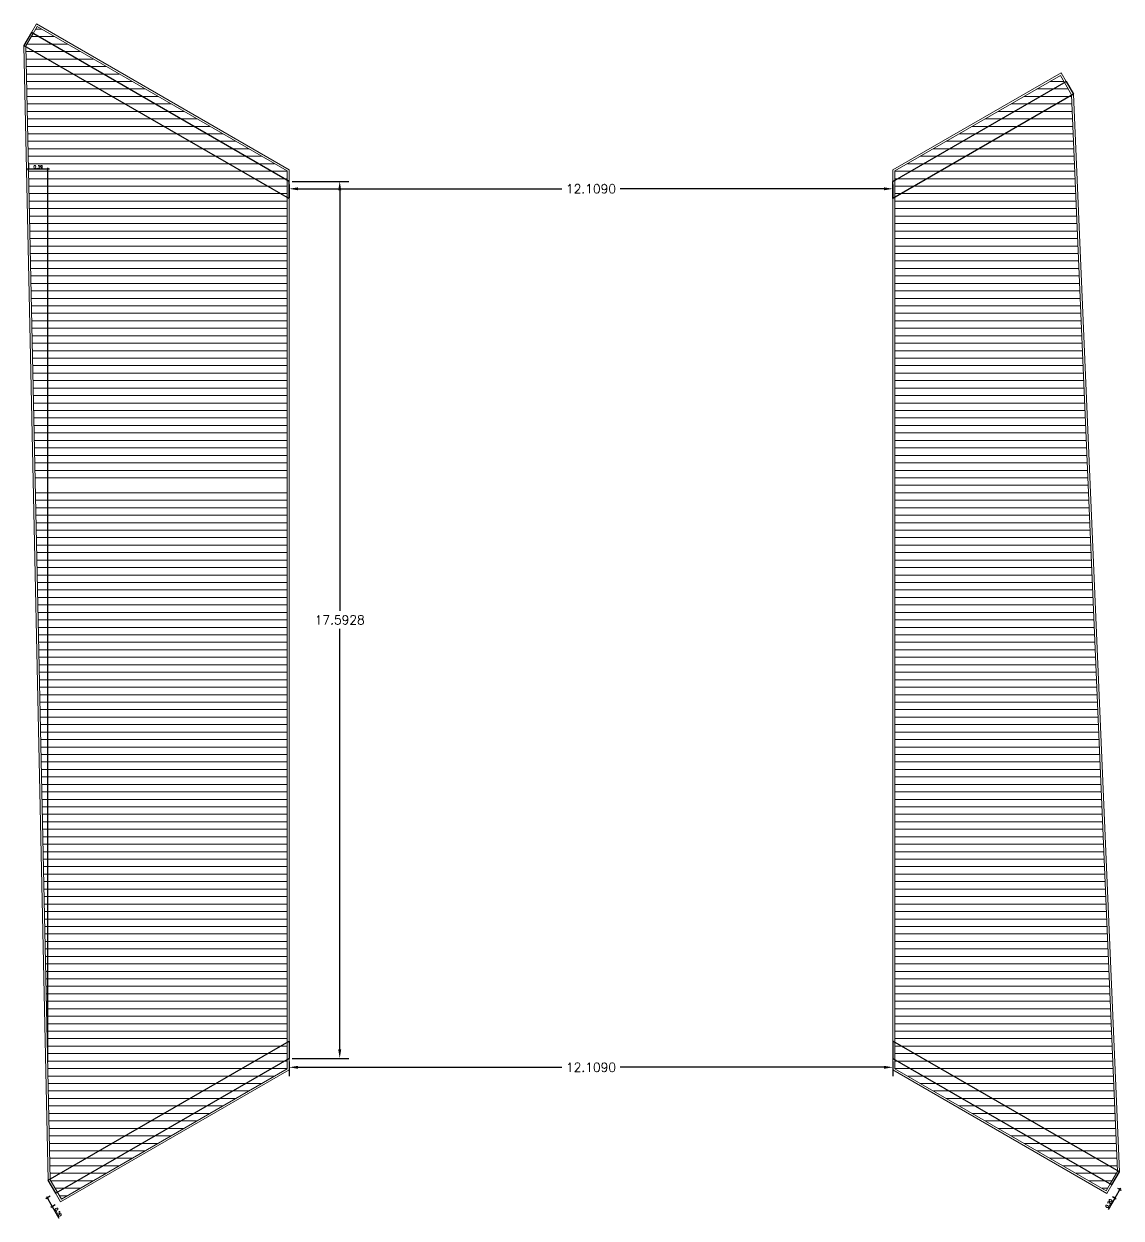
# Model space of a CAD drawing. Header units: metres. Extents: x 1291 to 1536, y 1774 to 1932.
# Drawn here: x 1336.03 to 1358.04, y 1868.58 to 1892.53 of the extents above; entities that cross this region are included whole.
import ezdxf

# ---------------------------------------------------------------- set-up
doc = ezdxf.new("R2010")
doc.units = ezdxf.units.M
doc.layers.add('Layer1', color=6, linetype='Continuous', lineweight=20)
doc.layers.add('YPSOM_CONTORNO AZUL', color=164, linetype='Continuous')
doc.styles.get("Standard").update_dxf_attribs({"font": 'simplex.shx'})
doc.styles.add('YPSOM-TEXTO', font='romans.shx')
doc.dimstyles.get("Standard").update_dxf_attribs({"dimtxt": 0.18, "dimasz": 0.18, "dimexe": 0.18, "dimexo": 0.0625, "dimgap": 0.09, "dimtad": 0, "dimtih": 1, "dimtoh": 1, "dimdec": 4, "dimzin": 0, "dimdsep": 46, "dimtxsty": 'Standard', "dimcen": 0.09, "dimadec": 0, "dimazin": 0, "dimtfac": 1, "dimtdec": 4, "dimtofl": 0, "dimtmove": 0, "dimatfit": 3, "dimfxl": 1, "dimtolj": 1, "dimtzin": 0, "dimarcsym": 0})
doc.dimstyles.new('YPSOM_25', dxfattribs={"dimscale": 0.025, "dimtxt": 2.5, "dimasz": 1.75, "dimexe": 1.25, "dimexo": 5, "dimtad": 1, "dimzin": 1, "dimdsep": 46, "dimtxsty": 'YPSOM-TEXTO', "dimblk": 'ARCHTICK', "dimcen": 0, "dimdle": 1.25, "dimclrd": 1, "dimclre": 9, "dimclrt": 2, "dimadec": 0, "dimazin": 0, "dimtfac": 1, "dimtmove": 0, "dimatfit": 3, "dimfxl": 1, "dimarcsym": 0})

# ---------------------------------------------------------------- blocks, each defined once
blk = doc.blocks.new('*D339')
at = {"layer": 'Defpoints', "color": 0, "transparency": 16777216}
for p in [(1341.353, 1889.374), (1342.367, 1889.374), (1341.353, 1871.782)]:
    blk.add_point(p, dxfattribs=at)
at = {"layer": 'Layer1', "color": 0, "lineweight": -2, "transparency": 16777216}
for p, q in [((1341.415, 1889.374), (1342.547, 1889.374)), ((1342.367, 1889.194), (1342.367, 1880.758)), ((1342.367, 1871.962), (1342.367, 1880.398)), ((1341.415, 1871.782), (1342.547, 1871.782))]:
    blk.add_line(p, q, dxfattribs=at)
at = {"layer": 'Layer1', "color": 0, "transparency": 16777216}
for points in [[(1342.337, 1889.194), (1342.397, 1889.194), (1342.367, 1889.374)], [(1342.337, 1871.962), (1342.397, 1871.962), (1342.367, 1871.782)]]:
    blk.add_solid(points, dxfattribs=at)
at = {"layer": 'Layer1', "color": 0, "transparency": 16777216, "insert": (1342.367, 1880.578), "char_height": 0.18, "attachment_point": 5}
blk.add_mtext('\\A1;17.5928', dxfattribs=at)
blk = doc.blocks.new('*D340')
at = {"layer": 'Defpoints', "color": 0, "transparency": 16777216}
for p in [(1341.353, 1889.374), (1353.462, 1889.374), (1353.462, 1889.225)]:
    blk.add_point(p, dxfattribs=at)
at = {"layer": 'Layer1', "color": 0, "lineweight": -2, "transparency": 16777216}
for p, q in [((1341.353, 1889.312), (1341.353, 1889.045)), ((1341.533, 1889.225), (1346.82, 1889.225)), ((1353.282, 1889.225), (1347.994, 1889.225)), ((1353.462, 1889.312), (1353.462, 1889.045))]:
    blk.add_line(p, q, dxfattribs=at)
at = {"layer": 'Layer1', "color": 0, "transparency": 16777216}
for points in [[(1341.533, 1889.255), (1341.533, 1889.195), (1341.353, 1889.225)], [(1353.282, 1889.255), (1353.282, 1889.195), (1353.462, 1889.225)]]:
    blk.add_solid(points, dxfattribs=at)
at = {"layer": 'Layer1', "color": 0, "transparency": 16777216, "insert": (1347.407, 1889.225), "char_height": 0.18, "attachment_point": 5}
blk.add_mtext('\\A1;12.1090', dxfattribs=at)
blk = doc.blocks.new('*D341')
at = {"layer": 'Defpoints', "color": 0, "transparency": 16777216}
for p in [(1341.353, 1871.782), (1353.462, 1871.782), (1353.462, 1871.603)]:
    blk.add_point(p, dxfattribs=at)
at = {"layer": 'Layer1', "color": 0, "lineweight": -2, "transparency": 16777216}
for p, q in [((1341.353, 1871.719), (1341.353, 1871.423)), ((1353.462, 1871.719), (1353.462, 1871.423)), ((1341.533, 1871.603), (1346.82, 1871.603)), ((1353.282, 1871.603), (1347.994, 1871.603))]:
    blk.add_line(p, q, dxfattribs=at)
at = {"layer": 'Layer1', "color": 0, "transparency": 16777216}
for points in [[(1341.533, 1871.633), (1341.533, 1871.573), (1341.353, 1871.603)], [(1353.282, 1871.633), (1353.282, 1871.573), (1353.462, 1871.603)]]:
    blk.add_solid(points, dxfattribs=at)
at = {"layer": 'Layer1', "color": 0, "transparency": 16777216, "insert": (1347.407, 1871.603), "char_height": 0.18, "attachment_point": 5}
blk.add_mtext('\\A1;12.1090', dxfattribs=at)
blk = doc.blocks.new('_ArchTick')
at = {"color": 0, "linetype": 'ByBlock', "const_width": 0.15}
blk.add_lwpolyline([(-0.5, -0.5), (0.5, 0.5)], dxfattribs=at)
blk = doc.blocks.new('*D348')
at = {"layer": 'Defpoints', "color": 0, "transparency": 16777216}
for p in [(1336.126, 1889.617), (1336.126, 1889.578), (1336.511, 1871.578)]:
    blk.add_point(p, dxfattribs=at)
at = {"layer": 'Layer1', "color": 1, "lineweight": -2, "transparency": 16777216}
blk.add_line((1336.542, 1889.617), (1336.094, 1889.617), dxfattribs=at)
at = {"layer": 'Layer1', "color": 9, "lineweight": -2, "transparency": 16777216}
for p, q in [((1336.126, 1889.703), (1336.126, 1889.649)), ((1336.511, 1871.703), (1336.511, 1889.649))]:
    blk.add_line(p, q, dxfattribs=at)
at = {"layer": 'Layer1', "color": 1, "lineweight": -2, "transparency": 16777216, "xscale": 0.04375, "yscale": 0.04375, "zscale": 0.04375, "rotation": 180}
blk.add_blockref('_ArchTick', (1336.126, 1889.617), dxfattribs=at)
at = {"layer": 'Layer1', "color": 1, "lineweight": -2, "transparency": 16777216, "xscale": 0.04375, "yscale": 0.04375, "zscale": 0.04375}
blk.add_blockref('_ArchTick', (1336.511, 1889.617), dxfattribs=at)
at = {"layer": 'Layer1', "color": 2, "transparency": 16777216, "insert": (1336.318, 1889.664), "char_height": 0.0625, "attachment_point": 5, "style": 'YPSOM-TEXTO'}
blk.add_mtext('0.39', dxfattribs=at)
blk = doc.blocks.new('*D350')
at = {"layer": 'Defpoints', "color": 0, "transparency": 16777216}
for p in [(1336.669, 1869.078), (1336.601, 1868.808), (1336.769, 1868.904)]:
    blk.add_point(p, dxfattribs=at)
at = {"layer": 'Layer1', "color": 9, "lineweight": -2, "transparency": 16777216}
for p, q in [((1336.561, 1869.015), (1336.474, 1868.965)), ((1336.661, 1868.842), (1336.574, 1868.792))]:
    blk.add_line(p, q, dxfattribs=at)
at = {"layer": 'Layer1', "color": 1, "lineweight": -2, "transparency": 16777216}
for p, q in [((1336.486, 1869.008), (1336.601, 1868.808)), ((1336.601, 1868.808), (1336.734, 1868.578))]:
    blk.add_line(p, q, dxfattribs=at)
at = {"layer": 'Layer1', "color": 1, "lineweight": -2, "transparency": 16777216, "xscale": 0.04375, "yscale": 0.04375, "zscale": 0.04375}
for p, rotation in [((1336.501, 1868.981), 119.9999983916258), ((1336.601, 1868.808), 299.9999983916258)]:
    blk.add_blockref('_ArchTick', p, dxfattribs=dict(at, rotation=rotation))
at = {"layer": 'Layer1', "color": 2, "transparency": 16777216, "insert": (1336.719, 1868.697), "char_height": 0.0625, "attachment_point": 5, "rotation": 300, "style": 'YPSOM-TEXTO'}
blk.add_mtext('0.20', dxfattribs=at)
blk = doc.blocks.new('*D351')
at = {"layer": 'Defpoints', "color": 0, "transparency": 16777216}
for p in [(1357.757, 1869.071), (1357.857, 1869.244), (1357.913, 1868.981)]:
    blk.add_point(p, dxfattribs=at)
at = {"layer": 'Layer1', "color": 1, "lineweight": -2, "transparency": 16777216}
for p, q in [((1358.029, 1869.181), (1357.913, 1868.981)), ((1357.913, 1868.981), (1357.781, 1868.751))]:
    blk.add_line(p, q, dxfattribs=at)
at = {"layer": 'Layer1', "color": 9, "lineweight": -2, "transparency": 16777216}
for p, q in [((1357.965, 1869.181), (1358.04, 1869.138)), ((1357.865, 1869.008), (1357.94, 1868.965))]:
    blk.add_line(p, q, dxfattribs=at)
at = {"layer": 'Layer1', "color": 1, "lineweight": -2, "transparency": 16777216, "xscale": 0.04375, "yscale": 0.04375, "zscale": 0.04375}
for p, rotation in [((1357.913, 1868.981), 239.9999999989483), ((1358.013, 1869.154), 59.99999999894823)]:
    blk.add_blockref('_ArchTick', p, dxfattribs=dict(at, rotation=rotation))
at = {"layer": 'Layer1', "color": 2, "transparency": 16777216, "insert": (1357.795, 1868.87), "char_height": 0.0625, "attachment_point": 5, "rotation": 60, "style": 'YPSOM-TEXTO'}
blk.add_mtext('0.20', dxfattribs=at)

msp = doc.modelspace()

# ---------------------------------------------------------------- linework, layer by layer
at = {"layer": 'Layer1'}
for p, q in [((1336.18017, 1892.27768), (1336.64424, 1892.27768)), ((1336.26677, 1892.42768), (1336.38443, 1892.42768)), ((1336.09356, 1892.12768), (1336.90405, 1892.12768)), ((1336.07418, 1891.97768), (1337.16386, 1891.97768)), ((1336.07739, 1891.82768), (1337.42366, 1891.82768)), ((1336.08061, 1891.67768), (1337.68347, 1891.67768)), ((1336.08382, 1891.52768), (1337.94328, 1891.52768)), ((1336.08703, 1891.37768), (1338.20309, 1891.37768)), ((1356.89197, 1891.37768), (1356.61133, 1891.37768)), ((1336.09024, 1891.22768), (1338.46289, 1891.22768)), ((1336.09346, 1891.07768), (1338.7227, 1891.07768)), ((1357.04825, 1891.07768), (1356.09171, 1891.07768)), ((1356.97857, 1891.22768), (1356.35152, 1891.22768)), ((1336.09667, 1890.92768), (1338.98251, 1890.92768)), ((1357.05464, 1890.92768), (1355.83191, 1890.92768)), ((1336.09988, 1890.77768), (1339.24232, 1890.77768)), ((1336.1031, 1890.62768), (1339.50212, 1890.62768)), ((1357.06742, 1890.62768), (1355.31229, 1890.62768)), ((1357.06103, 1890.77768), (1355.5721, 1890.77768)), ((1336.10631, 1890.47768), (1339.76193, 1890.47768)), ((1357.07381, 1890.47768), (1355.05248, 1890.47768)), ((1336.10952, 1890.32768), (1340.02174, 1890.32768)), ((1336.11274, 1890.17768), (1340.28155, 1890.17768)), ((1357.08658, 1890.17768), (1354.53287, 1890.17768)), ((1357.0802, 1890.32768), (1354.79267, 1890.32768)), ((1336.11595, 1890.02768), (1340.54135, 1890.02768)), ((1336.11916, 1889.87768), (1340.80116, 1889.87768)), ((1357.09936, 1889.87768), (1354.01325, 1889.87768)), ((1357.09297, 1890.02768), (1354.27306, 1890.02768)), ((1336.12238, 1889.72768), (1341.06097, 1889.72768)), ((1357.10575, 1889.72768), (1353.75344, 1889.72768)), ((1336.12559, 1889.57768), (1341.31271, 1889.57768)), ((1336.1288, 1889.42768), (1341.31271, 1889.42768)), ((1357.11214, 1889.57768), (1353.50171, 1889.57768)), ((1357.11853, 1889.42768), (1353.50171, 1889.42768)), ((1336.13201, 1889.27768), (1341.31271, 1889.27768)), ((1357.12492, 1889.27768), (1353.50171, 1889.27768)), ((1336.13523, 1889.12768), (1341.31271, 1889.12768)), ((1336.13844, 1888.97768), (1341.31271, 1888.97768)), ((1357.1313, 1889.12768), (1353.50171, 1889.12768)), ((1357.13769, 1888.97768), (1353.50171, 1888.97768)), ((1336.14165, 1888.82768), (1341.31271, 1888.82768)), ((1336.14487, 1888.67768), (1341.31271, 1888.67768)), ((1357.14408, 1888.82768), (1353.50171, 1888.82768)), ((1357.15047, 1888.67768), (1353.50171, 1888.67768)), ((1336.14808, 1888.52768), (1341.31271, 1888.52768)), ((1357.15686, 1888.52768), (1353.50171, 1888.52768)), ((1336.15129, 1888.37768), (1341.31271, 1888.37768)), ((1336.15451, 1888.22768), (1341.31271, 1888.22768)), ((1357.16325, 1888.37768), (1353.50171, 1888.37768)), ((1357.16964, 1888.22768), (1353.50171, 1888.22768)), ((1336.15772, 1888.07768), (1341.31271, 1888.07768)), ((1357.17603, 1888.07768), (1353.50171, 1888.07768)), ((1336.16093, 1887.92768), (1341.31271, 1887.92768)), ((1336.16415, 1887.77768), (1341.31271, 1887.77768)), ((1357.18241, 1887.92768), (1353.50171, 1887.92768)), ((1357.1888, 1887.77768), (1353.50171, 1887.77768)), ((1336.16736, 1887.62768), (1341.31271, 1887.62768)), ((1336.17057, 1887.47768), (1341.31271, 1887.47768)), ((1357.19519, 1887.62768), (1353.50171, 1887.62768)), ((1357.20158, 1887.47768), (1353.50171, 1887.47768)), ((1336.17378, 1887.32768), (1341.31271, 1887.32768)), ((1357.20797, 1887.32768), (1353.50171, 1887.32768)), ((1336.177, 1887.17768), (1341.31271, 1887.17768)), ((1336.18021, 1887.02768), (1341.31271, 1887.02768)), ((1357.21436, 1887.17768), (1353.50171, 1887.17768)), ((1357.22075, 1887.02768), (1353.50171, 1887.02768)), ((1336.18342, 1886.87768), (1341.31271, 1886.87768)), ((1357.22713, 1886.87768), (1353.50171, 1886.87768)), ((1336.18664, 1886.72768), (1341.31271, 1886.72768)), ((1336.18985, 1886.57768), (1341.31271, 1886.57768)), ((1357.23352, 1886.72768), (1353.50171, 1886.72768)), ((1357.23991, 1886.57768), (1353.50171, 1886.57768)), ((1336.19306, 1886.42768), (1341.31271, 1886.42768)), ((1336.19628, 1886.27768), (1341.31271, 1886.27768)), ((1357.2463, 1886.42768), (1353.50171, 1886.42768)), ((1357.25269, 1886.27768), (1353.50171, 1886.27768)), ((1336.19949, 1886.12768), (1341.31271, 1886.12768)), ((1357.25908, 1886.12768), (1353.50171, 1886.12768)), ((1336.2027, 1885.97768), (1341.31271, 1885.97768)), ((1336.20592, 1885.82768), (1341.31271, 1885.82768)), ((1357.26547, 1885.97768), (1353.50171, 1885.97768)), ((1357.27185, 1885.82768), (1353.50171, 1885.82768)), ((1336.20913, 1885.67768), (1341.31271, 1885.67768)), ((1357.27824, 1885.67768), (1353.50171, 1885.67768)), ((1336.21234, 1885.52768), (1341.31271, 1885.52768)), ((1336.21556, 1885.37768), (1341.31271, 1885.37768)), ((1357.28463, 1885.52768), (1353.50171, 1885.52768)), ((1357.29102, 1885.37768), (1353.50171, 1885.37768)), ((1336.21877, 1885.22768), (1341.31271, 1885.22768)), ((1336.22198, 1885.07768), (1341.31271, 1885.07768)), ((1357.29741, 1885.22768), (1353.50171, 1885.22768)), ((1357.3038, 1885.07768), (1353.50171, 1885.07768)), ((1336.22519, 1884.92768), (1341.31271, 1884.92768)), ((1357.31019, 1884.92768), (1353.50171, 1884.92768)), ((1336.22841, 1884.77768), (1341.31271, 1884.77768)), ((1336.23162, 1884.62768), (1341.31271, 1884.62768)), ((1357.31658, 1884.77768), (1353.50171, 1884.77768)), ((1357.32296, 1884.62768), (1353.50171, 1884.62768)), ((1336.23483, 1884.47768), (1341.31271, 1884.47768)), ((1357.32935, 1884.47768), (1353.50171, 1884.47768)), ((1336.23805, 1884.32768), (1341.31271, 1884.32768)), ((1336.24126, 1884.17768), (1341.31271, 1884.17768)), ((1357.33574, 1884.32768), (1353.50171, 1884.32768)), ((1357.34213, 1884.17768), (1353.50171, 1884.17768)), ((1336.24447, 1884.02768), (1341.31271, 1884.02768)), ((1336.24769, 1883.87768), (1341.31271, 1883.87768)), ((1357.34852, 1884.02768), (1353.50171, 1884.02768)), ((1357.35491, 1883.87768), (1353.50171, 1883.87768)), ((1336.2509, 1883.72768), (1341.31271, 1883.72768)), ((1357.3613, 1883.72768), (1353.50171, 1883.72768)), ((1336.25411, 1883.57768), (1341.31271, 1883.57768)), ((1336.25733, 1883.42768), (1341.31271, 1883.42768)), ((1357.36768, 1883.57768), (1353.50171, 1883.57768)), ((1357.37407, 1883.42768), (1353.50171, 1883.42768)), ((1357.38046, 1883.27768), (1353.50171, 1883.27768)), ((1336.26375, 1883.12768), (1341.31271, 1883.12768)), ((1336.26696, 1882.97768), (1341.31271, 1882.97768)), ((1357.38685, 1883.12768), (1353.50171, 1883.12768)), ((1357.39324, 1882.97768), (1353.50171, 1882.97768)), ((1336.27018, 1882.82768), (1341.31271, 1882.82768)), ((1336.27339, 1882.67768), (1341.31271, 1882.67768)), ((1357.39963, 1882.82768), (1353.50171, 1882.82768)), ((1357.40602, 1882.67768), (1353.50171, 1882.67768)), ((1336.2766, 1882.52768), (1341.31271, 1882.52768)), ((1357.41241, 1882.52768), (1353.50171, 1882.52768)), ((1336.27982, 1882.37768), (1341.31271, 1882.37768)), ((1336.28303, 1882.22768), (1341.31271, 1882.22768)), ((1357.41879, 1882.37768), (1353.50171, 1882.37768)), ((1357.42518, 1882.22768), (1353.50171, 1882.22768)), ((1336.28624, 1882.07768), (1341.31271, 1882.07768)), ((1357.43157, 1882.07768), (1353.50171, 1882.07768)), ((1336.28946, 1881.92768), (1341.31271, 1881.92768)), ((1336.29267, 1881.77768), (1341.31271, 1881.77768)), ((1357.43796, 1881.92768), (1353.50171, 1881.92768)), ((1357.44435, 1881.77768), (1353.50171, 1881.77768)), ((1336.29588, 1881.62768), (1341.31271, 1881.62768)), ((1336.2991, 1881.47768), (1341.31271, 1881.47768)), ((1357.45074, 1881.62768), (1353.50171, 1881.62768)), ((1357.45713, 1881.47768), (1353.50171, 1881.47768)), ((1336.30231, 1881.32768), (1341.31271, 1881.32768)), ((1357.46351, 1881.32768), (1353.50171, 1881.32768)), ((1336.30552, 1881.17768), (1341.31271, 1881.17768)), ((1336.30873, 1881.02768), (1341.31271, 1881.02768)), ((1357.4699, 1881.17768), (1353.50171, 1881.17768)), ((1357.47629, 1881.02768), (1353.50171, 1881.02768)), ((1336.31195, 1880.87768), (1341.31271, 1880.87768)), ((1357.48268, 1880.87768), (1353.50171, 1880.87768)), ((1336.31516, 1880.72768), (1341.31271, 1880.72768)), ((1336.31837, 1880.57768), (1341.31271, 1880.57768)), ((1357.48907, 1880.72768), (1353.50171, 1880.72768)), ((1357.49546, 1880.57768), (1353.50171, 1880.57768)), ((1336.32159, 1880.42768), (1341.31271, 1880.42768)), ((1336.3248, 1880.27768), (1341.31271, 1880.27768)), ((1357.50185, 1880.42768), (1353.50171, 1880.42768)), ((1357.50824, 1880.27768), (1353.50171, 1880.27768)), ((1336.32801, 1880.12768), (1341.31271, 1880.12768)), ((1357.51462, 1880.12768), (1353.50171, 1880.12768)), ((1336.33123, 1879.97768), (1341.31271, 1879.97768)), ((1336.33444, 1879.82768), (1341.31271, 1879.82768)), ((1357.52101, 1879.97768), (1353.50171, 1879.97768)), ((1357.5274, 1879.82768), (1353.50171, 1879.82768)), ((1336.33765, 1879.67768), (1341.31271, 1879.67768)), ((1357.53379, 1879.67768), (1353.50171, 1879.67768)), ((1336.34087, 1879.52768), (1341.31271, 1879.52768)), ((1336.34408, 1879.37768), (1341.31271, 1879.37768)), ((1357.54018, 1879.52768), (1353.50171, 1879.52768)), ((1357.54657, 1879.37768), (1353.50171, 1879.37768)), ((1336.34729, 1879.22768), (1341.31271, 1879.22768)), ((1336.3505, 1879.07768), (1341.31271, 1879.07768)), ((1357.55296, 1879.22768), (1353.50171, 1879.22768)), ((1357.55934, 1879.07768), (1353.50171, 1879.07768)), ((1336.35372, 1878.92768), (1341.31271, 1878.92768)), ((1357.56573, 1878.92768), (1353.50171, 1878.92768)), ((1336.35693, 1878.77768), (1341.31271, 1878.77768)), ((1336.36014, 1878.62768), (1341.31271, 1878.62768)), ((1357.57212, 1878.77768), (1353.50171, 1878.77768)), ((1357.57851, 1878.62768), (1353.50171, 1878.62768)), ((1336.36336, 1878.47768), (1341.31271, 1878.47768)), ((1357.5849, 1878.47768), (1353.50171, 1878.47768)), ((1336.36657, 1878.32768), (1341.31271, 1878.32768)), ((1336.36978, 1878.17768), (1341.31271, 1878.17768)), ((1357.59129, 1878.32768), (1353.50171, 1878.32768)), ((1357.59768, 1878.17768), (1353.50171, 1878.17768)), ((1336.373, 1878.02768), (1341.31271, 1878.02768)), ((1336.37621, 1877.87768), (1341.31271, 1877.87768)), ((1357.60406, 1878.02768), (1353.50171, 1878.02768)), ((1357.61045, 1877.87768), (1353.50171, 1877.87768)), ((1336.37942, 1877.72768), (1341.31271, 1877.72768)), ((1357.61684, 1877.72768), (1353.50171, 1877.72768)), ((1336.38264, 1877.57768), (1341.31271, 1877.57768)), ((1336.38585, 1877.42768), (1341.31271, 1877.42768)), ((1357.62323, 1877.57768), (1353.50171, 1877.57768)), ((1357.62962, 1877.42768), (1353.50171, 1877.42768)), ((1336.38906, 1877.27768), (1341.31271, 1877.27768)), ((1357.63601, 1877.27768), (1353.50171, 1877.27768)), ((1336.39227, 1877.12768), (1341.31271, 1877.12768)), ((1336.39549, 1876.97768), (1341.31271, 1876.97768)), ((1357.6424, 1877.12768), (1353.50171, 1877.12768)), ((1357.64879, 1876.97768), (1353.50171, 1876.97768)), ((1336.3987, 1876.82768), (1341.31271, 1876.82768)), ((1357.65517, 1876.82768), (1353.50171, 1876.82768)), ((1336.40191, 1876.67768), (1341.31271, 1876.67768)), ((1336.40513, 1876.52768), (1341.31271, 1876.52768)), ((1357.66156, 1876.67768), (1353.50171, 1876.67768)), ((1357.66795, 1876.52768), (1353.50171, 1876.52768)), ((1336.40834, 1876.37768), (1341.31271, 1876.37768)), ((1336.41155, 1876.22768), (1341.31271, 1876.22768)), ((1357.67434, 1876.37768), (1353.50171, 1876.37768)), ((1357.68073, 1876.22768), (1353.50171, 1876.22768)), ((1336.41477, 1876.07768), (1341.31271, 1876.07768)), ((1357.68712, 1876.07768), (1353.50171, 1876.07768)), ((1336.41798, 1875.92768), (1341.31271, 1875.92768)), ((1336.42119, 1875.77768), (1341.31271, 1875.77768)), ((1357.69351, 1875.92768), (1353.50171, 1875.92768)), ((1357.69989, 1875.77768), (1353.50171, 1875.77768)), ((1336.42441, 1875.62768), (1341.31271, 1875.62768)), ((1357.70628, 1875.62768), (1353.50171, 1875.62768)), ((1336.42762, 1875.47768), (1341.31271, 1875.47768)), ((1336.43083, 1875.32768), (1341.31271, 1875.32768)), ((1357.71267, 1875.47768), (1353.50171, 1875.47768)), ((1357.71906, 1875.32768), (1353.50171, 1875.32768)), ((1336.43404, 1875.17768), (1341.31271, 1875.17768)), ((1336.43726, 1875.02768), (1341.31271, 1875.02768)), ((1357.72545, 1875.17768), (1353.50171, 1875.17768)), ((1357.73184, 1875.02768), (1353.50171, 1875.02768)), ((1336.44047, 1874.87768), (1341.31271, 1874.87768)), ((1357.73823, 1874.87768), (1353.50171, 1874.87768)), ((1336.44368, 1874.72768), (1341.31271, 1874.72768)), ((1336.4469, 1874.57768), (1341.31271, 1874.57768)), ((1357.74462, 1874.72768), (1353.50171, 1874.72768)), ((1357.751, 1874.57768), (1353.50171, 1874.57768)), ((1336.45011, 1874.42768), (1341.31271, 1874.42768)), ((1357.75739, 1874.42768), (1353.50171, 1874.42768)), ((1336.45332, 1874.27768), (1341.31271, 1874.27768)), ((1336.45654, 1874.12768), (1341.31271, 1874.12768)), ((1357.76378, 1874.27768), (1353.50171, 1874.27768)), ((1357.77017, 1874.12768), (1353.50171, 1874.12768)), ((1336.45975, 1873.97768), (1341.31271, 1873.97768)), ((1336.46296, 1873.82768), (1341.31271, 1873.82768)), ((1357.77656, 1873.97768), (1353.50171, 1873.97768)), ((1357.78295, 1873.82768), (1353.50171, 1873.82768)), ((1336.46618, 1873.67768), (1341.31271, 1873.67768)), ((1357.78934, 1873.67768), (1353.50171, 1873.67768)), ((1336.46939, 1873.52768), (1341.31271, 1873.52768)), ((1336.4726, 1873.37768), (1341.31271, 1873.37768)), ((1357.79572, 1873.52768), (1353.50171, 1873.52768)), ((1357.80211, 1873.37768), (1353.50171, 1873.37768)), ((1336.47581, 1873.22768), (1341.31271, 1873.22768)), ((1357.8085, 1873.22768), (1353.50171, 1873.22768)), ((1336.47903, 1873.07768), (1341.31271, 1873.07768)), ((1336.48224, 1872.92768), (1341.31271, 1872.92768)), ((1357.81489, 1873.07768), (1353.50171, 1873.07768)), ((1357.82128, 1872.92768), (1353.50171, 1872.92768)), ((1336.48545, 1872.77768), (1341.31271, 1872.77768)), ((1336.48867, 1872.62768), (1341.31271, 1872.62768)), ((1357.82767, 1872.77768), (1353.50171, 1872.77768)), ((1357.83406, 1872.62768), (1353.50171, 1872.62768)), ((1336.49188, 1872.47768), (1341.31271, 1872.47768)), ((1357.84045, 1872.47768), (1353.50171, 1872.47768)), ((1336.49509, 1872.32768), (1341.31271, 1872.32768)), ((1336.49831, 1872.17768), (1341.31271, 1872.17768)), ((1357.84683, 1872.32768), (1353.50171, 1872.32768)), ((1357.85322, 1872.17768), (1353.50171, 1872.17768)), ((1336.50152, 1872.02768), (1341.31271, 1872.02768)), ((1357.85961, 1872.02768), (1353.50171, 1872.02768)), ((1336.50473, 1871.87768), (1341.31271, 1871.87768)), ((1336.50795, 1871.72768), (1341.31271, 1871.72768)), ((1357.866, 1871.87768), (1353.50171, 1871.87768)), ((1357.87239, 1871.72768), (1353.50171, 1871.72768)), ((1336.51437, 1871.42768), (1341.05957, 1871.42768)), ((1357.87878, 1871.57768), (1353.50171, 1871.57768)), ((1357.88517, 1871.42768), (1353.75484, 1871.42768)), ((1336.51758, 1871.27768), (1340.79977, 1871.27768)), ((1357.89155, 1871.27768), (1354.01465, 1871.27768)), ((1336.5208, 1871.12768), (1340.53996, 1871.12768)), ((1336.52401, 1870.97768), (1340.28015, 1870.97768)), ((1357.89794, 1871.12768), (1354.27446, 1871.12768)), ((1357.90433, 1870.97768), (1354.53426, 1870.97768)), ((1336.52722, 1870.82768), (1340.02034, 1870.82768)), ((1357.91072, 1870.82768), (1354.79407, 1870.82768)), ((1336.53044, 1870.67768), (1339.76054, 1870.67768)), ((1336.53365, 1870.52768), (1339.50073, 1870.52768)), ((1357.91711, 1870.67768), (1355.05388, 1870.67768)), ((1357.9235, 1870.52768), (1355.31369, 1870.52768)), ((1336.53686, 1870.37768), (1339.24092, 1870.37768)), ((1336.54008, 1870.22768), (1338.98111, 1870.22768)), ((1357.92989, 1870.37768), (1355.57349, 1870.37768)), ((1357.93628, 1870.22768), (1355.8333, 1870.22768)), ((1336.54329, 1870.07768), (1338.7213, 1870.07768)), ((1357.94266, 1870.07768), (1356.09311, 1870.07768)), ((1336.5465, 1869.92768), (1338.4615, 1869.92768)), ((1336.54972, 1869.77768), (1338.20169, 1869.77768)), ((1357.94905, 1869.92768), (1356.35292, 1869.92768)), ((1357.95544, 1869.77768), (1356.61272, 1869.77768)), ((1336.55293, 1869.62768), (1337.94188, 1869.62768)), ((1357.96183, 1869.62768), (1356.87253, 1869.62768)), ((1336.55614, 1869.47768), (1337.68207, 1869.47768)), ((1336.57095, 1869.32768), (1337.42227, 1869.32768)), ((1357.94589, 1869.47768), (1357.13234, 1869.47768)), ((1357.85929, 1869.32768), (1357.39215, 1869.32768)), ((1336.65755, 1869.17768), (1337.16246, 1869.17768)), ((1336.74415, 1869.02768), (1336.90265, 1869.02768)), ((1357.77268, 1869.17768), (1357.65196, 1869.17768))]:
    msp.add_line(p, q, dxfattribs=at)
at = {"layer": 'Layer1', "color": 4}
msp.add_line((1336.51116, 1871.57768), (1341.31271, 1871.57768), dxfattribs=at)
at = {"layer": 'Layer1'}
for points in [[(1336.28154, 1892.53328), (1341.35271, 1889.60544), (1341.35271, 1889.3745), (1341.35271, 1889.02809), (1341.35271, 1872.12809), (1341.35271, 1871.78168), (1341.35271, 1871.55074), (1336.76914, 1868.90441), (1336.51914, 1869.33742), (1336.03154, 1892.10026), (1336.18154, 1892.36007)], [(1336.29619, 1892.47863), (1341.31271, 1889.58234), (1341.31271, 1889.3745), (1341.31271, 1889.02809), (1341.31271, 1872.12809), (1341.31271, 1871.78168), (1341.31271, 1871.57383), (1336.78378, 1868.95905), (1336.55891, 1869.34854), (1336.07177, 1892.08994), (1336.21619, 1892.34007)], [(1353.46171, 1889.60544), (1356.83645, 1891.55385), (1356.93645, 1891.38064), (1357.08645, 1891.12083), (1358.00714, 1869.50378), (1357.85714, 1869.24397), (1357.75714, 1869.07077), (1353.46171, 1871.55074), (1353.46171, 1871.78168), (1353.46171, 1872.12809), (1353.46171, 1889.02809), (1353.46171, 1889.3745)], [(1353.50171, 1889.58234), (1356.82181, 1891.49921), (1356.90181, 1891.36064), (1357.0469, 1891.10933), (1357.96668, 1869.5137), (1357.8225, 1869.26397), (1357.7425, 1869.12541), (1353.50171, 1871.57383), (1353.50171, 1871.78168), (1353.50171, 1872.12809), (1353.50171, 1889.02809), (1353.50171, 1889.3745)]]:
    msp.add_lwpolyline(points, close=True, dxfattribs=at)
at = {"layer": 'YPSOM_CONTORNO AZUL'}
for points in [[(1341.35271, 1889.02809), (1341.35271, 1889.3745), (1336.18154, 1892.36007), (1336.03154, 1892.10026), (1341.35271, 1889.02809)], [(1353.46171, 1889.02809), (1353.46171, 1889.3745), (1356.93645, 1891.38064), (1357.08645, 1891.12083), (1353.46171, 1889.02809)], [(1336.51914, 1869.33742), (1341.35271, 1872.12809), (1341.35271, 1871.78168), (1336.66914, 1869.07762), (1336.51914, 1869.33742)], [(1353.46171, 1872.12809), (1353.46171, 1871.78168), (1357.85714, 1869.24397), (1358.00714, 1869.50378), (1353.46171, 1872.12809)]]:
    msp.add_lwpolyline(points, dxfattribs=at)

# ---------------------------------------------------------------- dimensions: what is measured, and where the dimension line sits
at = {"layer": 'Layer1'}
dim = msp.add_linear_dim(base=(1336.12559, 1889.61744), p1=(1336.51116, 1871.57768), p2=(1336.12559, 1889.57768), dimstyle='YPSOM_25', dxfattribs=at)
dim.commit()
dim.dimension.update_dxf_attribs({"geometry": '*D348', "text_midpoint": (1336.31837, 1889.66431)})
for p1, p2, distance, dimstyle, picture, middle in [((1341.35271, 1871.78168), (1341.35271, 1889.3745), -1.01409, 'Standard', '*D339', (1342.3668, 1880.57809)), ((1341.35271, 1889.3745), (1353.46171, 1889.3745), -0.14921, 'Standard', '*D340', (1347.40721, 1889.22529)), ((1341.35271, 1871.78168), (1353.46171, 1871.7817), -0.17849, 'Standard', '*D341', (1347.40721, 1871.6032)), ((1336.66914, 1869.07762), (1336.76914, 1868.90441), -0.19359, 'YPSOM_25', '*D350', (1336.71938, 1868.69716)), ((1357.85714, 1869.24397), (1357.75714, 1869.07077), 0.18039, 'YPSOM_25', '*D351', (1357.79547, 1868.87011))]:
    dim = msp.add_aligned_dim(p1=p1, p2=p2, distance=distance, dimstyle=dimstyle, dxfattribs=at)
    dim.commit()
    dim.dimension.update_dxf_attribs({"geometry": picture, "text_midpoint": middle})

doc.saveas('drawing.dxf')
